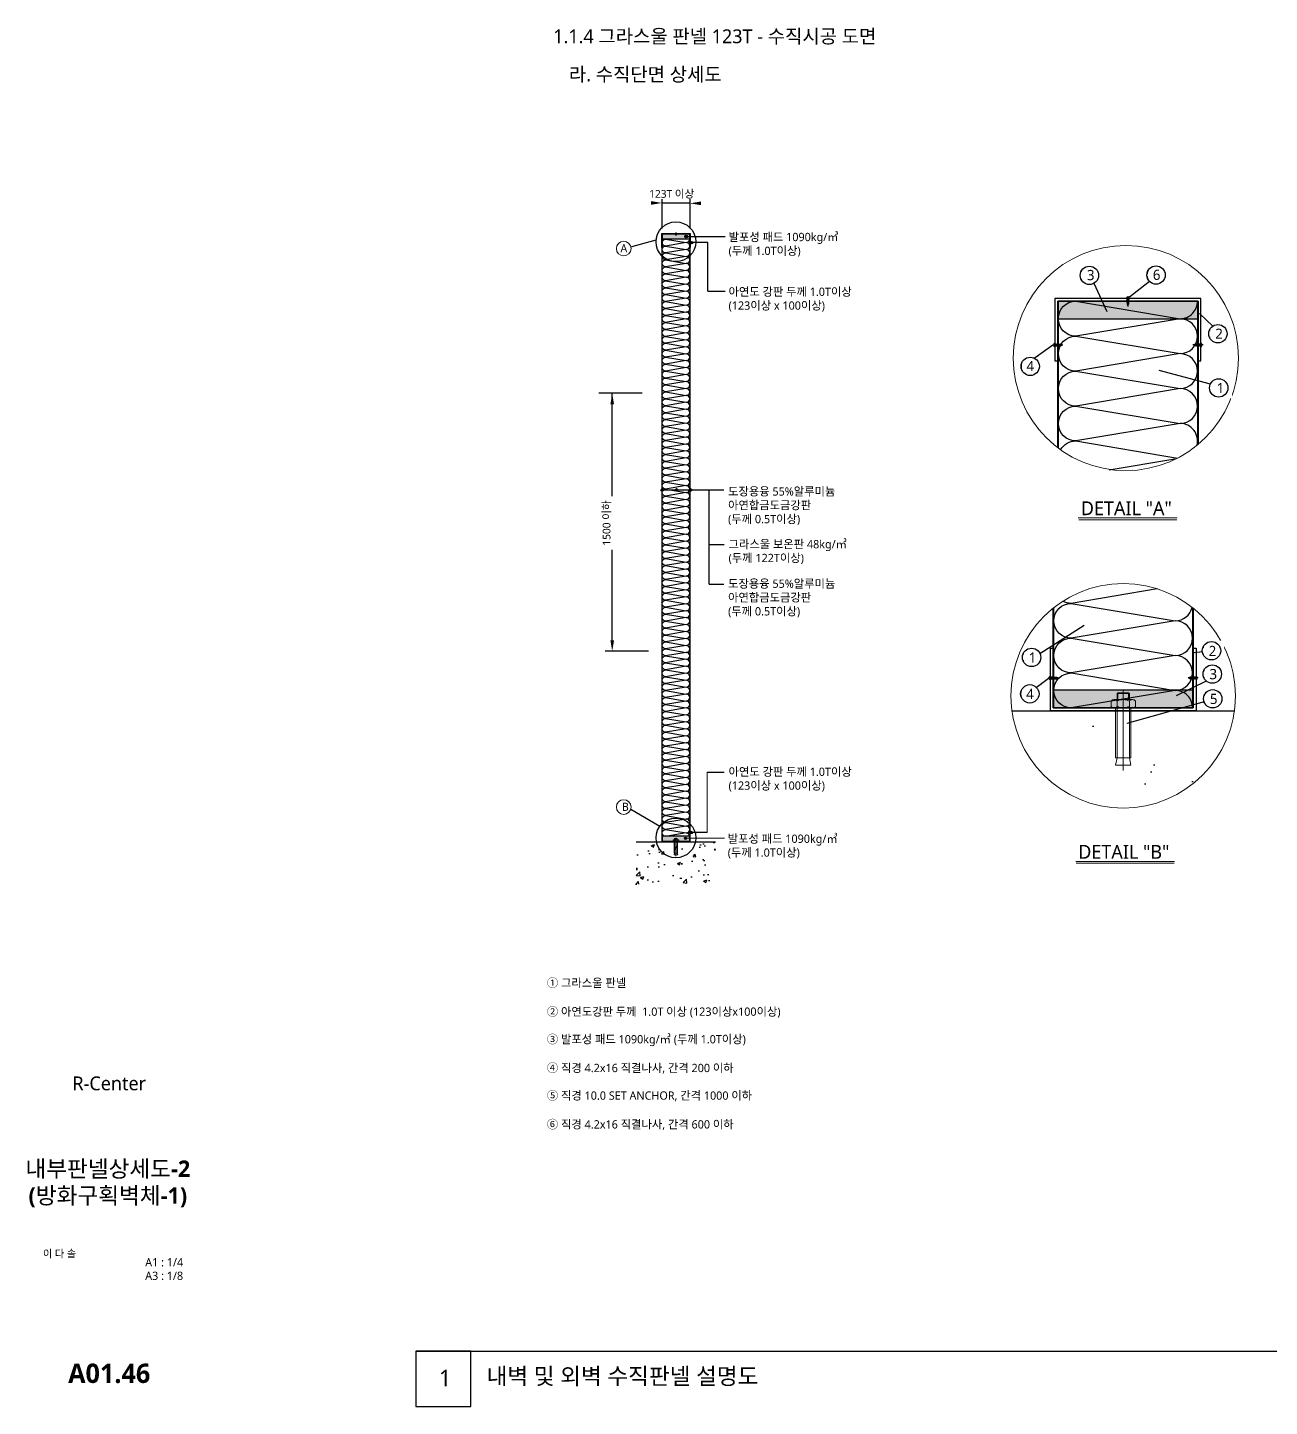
# Model space of a CAD drawing. Header units: millimetres. Extents: x -1365 to 31821, y 84 to 2865.
# Drawn here: x 19808 to 21607, y 84 to 2081 of the extents above; entities that cross this region are included whole.
import ezdxf
from ezdxf.enums import TextEntityAlignment as Align

# ---------------------------------------------------------------- set-up
doc = ezdxf.new("R2010")
doc.units = ezdxf.units.MM
doc.header["$LTSCALE"] = 10
doc.linetypes.add('CEN', pattern=[62, 60, -1, 0, -1])
for name, color, linetype in [('DIM', 7, 'Continuous'), ('SHT', 5, 'Continuous'), ('SYM-LEAD', 6, 'Continuous'), ('symbol', 7, 'Continuous'), ('SYP_BOLT', 9, 'Continuous'), ('SYP_FACE', 6, 'Continuous'), ('SYP_FLASHING', 5, 'Continuous'), ('SYP_HATCH', 9, 'Continuous'), ('SYP_INSUL', 252, 'Continuous'), ('SYP_LEADER', 7, 'Continuous'), ('SYP_PANEL', 2, 'Continuous'), ('SYP_TEXT', 3, 'Continuous'), ('TEXT', 3, 'Continuous'), ('TITLE', 7, 'Continuous')]:
    doc.layers.add(name, color=color, linetype=linetype)
doc.styles.add('SY PANEL', font='malgun.ttf')
doc.styles.add('SY맑은고딕', font='malgun.ttf', dxfattribs={"height": 100})
doc.styles.add('맑은고딕', font='malgun.ttf')
doc.styles.add('맑은고딕B', font='malgunbd.ttf')
doc.styles.add('스타일1', font='malgun.ttf')

# ---------------------------------------------------------------- blocks, each defined once
blk = doc.blocks.new('TITLE')
at = {"layer": 'TITLE', "style": '스타일1'}
for tag, height, p in [('동명칭', 6, (776.77, -457.26)), ('SCALE-A1', 3, (797.5, -522)), ('SCALE-A3', 3, (797.5, -527)), ('DATA', 3, (797.5, -540))]:
    blk.add_attdef(tag, text='', height=height, dxfattribs=at).set_placement(p, align=Align.MIDDLE)
for tag, height, p in [('TITLE1', 6, (776.5, -479.4)), ('TITLE4', 6, (776.5, -484.39)), ('TITLE2', 6, (776.5, -489)), ('TITLE5', 6, (776.5, -493.99)), ('TITLE3', 6, (776.5, -498.7)), ('NAME-1', 3, (760.16, -517.5)), ('NAME-2', 3, (760.16, -526.5)), ('A0.00', 7, (776.5, -561))]:
    blk.add_attdef(tag, text='', height=height, dxfattribs=at).set_placement(p, align=Align.MIDDLE_CENTER)
blk = doc.blocks.new('bits')
at = {"color": 1, "linetype": 'CEN'}
blk.add_line((-2.4, 0), (8.8, 0), dxfattribs=at)
for p, q in [((0, 2), (-0.4, 2)), ((0, -2), (0, 2)), ((0, 0.8), (0.4, 0.8)), ((0.6, 0.8), (0.9, 0.8)), ((1.1, 0.8), (1.4, 0.8)), ((1.7, 0.8), (2, 0.8)), ((2.2, 0.8), (2.5, 0.8)), ((2.7, 0.8), (3, 0.8)), ((3.2, 0.8), (3.5, 0.8)), ((3.7, 0.8), (4, 0.8)), ((4.2, 0.8), (4.5, 0.8)), ((4.8, 0.8), (6.5, 0.8)), ((-0.4, -2), (0, -2)), ((0, -0.8), (0.7, -0.8)), ((0.9, -0.8), (1.2, -0.8)), ((1.4, -0.8), (1.7, -0.8)), ((1.9, -0.8), (2.2, -0.8)), ((2.4, -0.8), (2.7, -0.8)), ((2.9, -0.8), (3.3, -0.8)), ((3.5, -0.8), (3.8, -0.8)), ((4, -0.8), (6.5, -0.8))]:
    blk.add_line(p, q)
at = {"color": 1, "linetype": 'Continuous'}
for p, q in [((0.4, 0), (0.5, 1)), ((0.4, 0), (0.5, 1)), ((0.4, 0), (0.6, 0.8)), ((0.4, 0), (0.4, 0.8)), ((0.7, -1), (1, 1)), ((0.7, -0.8), (0.9, 0.8)), ((0.8, -1), (1.1, 1)), ((0.9, -0.8), (1.1, 0.8)), ((1.2, -0.8), (1.4, 0.8)), ((1.3, -1), (1.6, 1)), ((1.3, -1), (1.5, 1)), ((1.4, -0.8), (1.7, 0.8)), ((1.7, -0.8), (2, 0.8)), ((1.8, -1), (2.1, 1)), ((1.8, -1), (2.1, 1)), ((1.9, -0.8), (2.2, 0.8)), ((2.2, -0.8), (2.5, 0.8)), ((2.3, -1), (2.6, 1)), ((2.3, -1), (2.6, 1)), ((2.4, -0.8), (2.7, 0.8)), ((2.7, -0.8), (3, 0.8)), ((2.8, -1), (3.1, 1)), ((2.9, -1), (3.1, 1)), ((2.9, -0.8), (3.2, 0.8)), ((3.3, -1), (3.6, 1)), ((3.3, -0.8), (3.5, 0.8)), ((3.4, -1), (3.6, 1)), ((3.5, -0.8), (3.7, 0.8)), ((3.8, -0.8), (4, 0.8)), ((3.9, -1), (4.1, 1)), ((3.9, -1), (4.2, 1)), ((4, -0.8), (4.2, 0.8)), ((4.3, -0.7), (4.5, 0.8)), ((4.4, -0.6), (4.6, 1)), ((4.5, -0.6), (4.7, 1)), ((4.5, -0.6), (4.8, 0.8)), ((4.4, -1), (4.4, -0.8)), ((4.4, -1), (4.4, -0.8))]:
    blk.add_line(p, q, dxfattribs=at)
at = {"linetype": 'Continuous'}
for p, q in [((0.5, 1), (0.4, 0.8)), ((0.5, 1), (0.6, 0.8)), ((1, 1), (0.9, 0.8)), ((1, 1), (1.1, 0.8)), ((1.5, 1), (1.4, 0.8)), ((1.6, 1), (1.7, 0.8)), ((2, 1), (2, 0.8)), ((2.1, 1), (2.2, 0.8)), ((2.6, 1), (2.5, 0.8)), ((2.6, 1), (2.7, 0.8)), ((3.1, 1), (3, 0.8)), ((3.1, 1), (3.2, 0.8)), ((3.6, 1), (3.5, 0.8)), ((3.6, 1), (3.7, 0.8)), ((4.1, 1), (4, 0.8)), ((4, -0.8), (6, 0.1)), ((4.2, 1), (4.2, 0.8)), ((4.6, 1), (4.5, 0.8)), ((4.7, 1), (4.8, 0.8)), ((7.9, 0.1), (6.5, 0.8)), ((0.7, -1), (0.7, -0.8)), ((0.8, -1), (0.9, -0.8)), ((1.3, -1), (1.2, -0.8)), ((1.3, -1), (1.4, -0.8)), ((1.8, -1), (1.7, -0.8)), ((1.8, -1), (1.9, -0.8)), ((2.3, -1), (2.2, -0.8)), ((2.3, -1), (2.4, -0.8)), ((2.8, -1), (2.7, -0.8)), ((2.9, -1), (2.9, -0.8)), ((3.3, -1), (3.3, -0.8)), ((3.4, -1), (3.5, -0.8)), ((3.9, -1), (3.8, -0.8)), ((3.9, -1), (4, -0.8)), ((4.4, -1), (4.3, -0.8)), ((4.4, -1), (4.5, -0.8)), ((6.5, -0.8), (7.9, -0.1))]:
    blk.add_line(p, q, dxfattribs=at)
blk.add_lwpolyline([(-0.9, 1.1), (-0.9, 1), (-0.8, 0.9), (-0.8, 0.8), (-0.8, 0.6), (-0.9, 0.5), (-0.9, 0.4), (-0.9, 0.3), (-0.9, 0.3), (-0.9, 0.2), (-0.8, 0.2), (-0.8, 0.2), (-0.7, 0.2), (-0.6, 0.2), (-0.5, 0.2), (-0.4, 0.2), (-0.4, 0.2), (-0.3, 0.2), (-0.3, 0.1), (-0.2, 0.1), (-0.2, 0), (-0.2, -0.1), (-0.3, -0.1), (-0.3, -0.2), (-0.4, -0.2), (-0.4, -0.2), (-0.5, -0.2), (-0.6, -0.2), (-0.7, -0.2), (-0.8, -0.2), (-0.8, -0.2), (-0.9, -0.2), (-0.9, -0.3), (-0.9, -0.3), (-0.9, -0.4), (-0.9, -0.5), (-0.8, -0.6), (-0.8, -0.8), (-0.8, -0.9), (-0.9, -1), (-0.9, -1.1)])
for centre, radius, start, end in [((2.8, 0), 3.93, 164.205, 195.795), ((0.4, 0.9), 1.34, 126.9039, 173.8796), ((0.4, -0.9), 1.34, 186.1204, 233.0961)]:
    blk.add_arc(centre, radius, start, end)
for centre, radius, start, end in [((0.5, 1), 0.0389, 60.0753, 130.1339), ((1, 1), 0.0389, 60.0753, 130.1339), ((1.5, 1), 0.0389, 60.0753, 130.1339), ((2.1, 1), 0.0389, 60.0753, 130.1339), ((2.6, 1), 0.0389, 60.0753, 130.1339), ((3.1, 1), 0.0389, 60.0753, 130.1339), ((3.6, 1), 0.0389, 60.0753, 130.1339), ((4.1, 1), 0.0389, 60.0753, 130.1339), ((4.7, 1), 0.0389, 60.0753, 130.1339), ((7.1, -0.1), 1.08, 121.0536, 170.1228), ((5.6, -12), 12.1, 78.7786, 88.0365), ((7.8, 0), 0.193, 320.7308, 40.1065), ((0.8, -1), 0.0389, 240.0753, 310.1339), ((1.3, -1), 0.0389, 240.0753, 310.1339), ((1.8, -1), 0.0389, 240.0753, 310.1339), ((2.3, -1), 0.0389, 240.0753, 310.1339), ((2.8, -1), 0.0389, 240.0753, 310.1339), ((3.4, -1), 0.0389, 240.0753, 310.1339), ((3.9, -1), 0.0389, 240.0753, 310.1339), ((4.4, -1), 0.0389, 240.0753, 310.1339)]:
    blk.add_arc(centre, radius, start, end, dxfattribs=at)
at = {"color": 1, "linetype": 'Continuous'}
blk.add_arc((0.4, 0), 0.0253, 200.6851, 319.2729, dxfattribs=at)

msp = doc.modelspace()

# ---------------------------------------------------------------- hatches: boundary and pattern name
at = {"layer": 'SYM-LEAD'}
for points in [[(20763.6, 1778.9, 1), (20759.9, 1778.9, 1)], [(20771.4, 1769.9, 1), (20767.8, 1769.9, 1)], [(20729, 1411.7, 1), (20725.4, 1411.7, 1)], [(20749.8, 1411.7, 1), (20746.1, 1411.7, 1)], [(20770, 1411.7, 1), (20766.3, 1411.7, 1)], [(20771, 915.3, 1), (20767.3, 915.3, 1)]]:
    msp.add_hatch(color=256, dxfattribs=at).paths.add_polyline_path(points)
at = {"layer": 'SYP_BOLT'}
h = msp.add_hatch(color=256, dxfattribs=at)
h.paths.add_polyline_path([(21404, 1110.5), (21402.9, 1110.5), (21402.9, 1107.9), (21404, 1107.9)])
h.paths.add_polyline_path([(21386.3, 1110.5), (21386.3, 1107.9), (21387.4, 1107.9), (21387.4, 1110.5)])
h = msp.add_hatch(color=0, dxfattribs=at)
h.paths.add_polyline_path([(20749, 905.3), (20748.8, 905.3), (20748.8, 904.7), (20749, 904.7)])
h.paths.add_polyline_path([(20745, 905.3), (20745, 904.7), (20745.3, 904.7), (20745.3, 905.3)])
at = {"layer": 'SYP_FACE', "lineweight": -3}
h = msp.add_hatch(color=252, dxfattribs=at)
h.dxf.hatch_style = 1
h.paths.add_polyline_path([(21300.2, 1659.5), (21503.6, 1659.5), (21503.6, 1685.1), (21300.2, 1685.1)])
h = msp.add_hatch(color=252, dxfattribs=at)
h.dxf.hatch_style = 1
h.paths.add_polyline_path([(21293.8, 1096.1), (21496.5, 1096.1), (21496.5, 1121.6), (21293.8, 1121.6)])
at = {"layer": 'SYP_HATCH'}
h = msp.add_hatch(color=256, dxfattribs=at)
h.dxf.hatch_style = 1
h.paths.add_polyline_path([(20727, 1775.1), (20727, 1782.8), (20767, 1782.8), (20767, 1775.1)])
at = {"layer": 'SYP_HATCH', "lineweight": -3}
h = msp.add_hatch(dxfattribs=at)
h.set_pattern_fill('AR-CONC', color=252, scale=1.648163)
h.set_pattern_definition([(50, (21056.4, 651.97), (300.27, -26.27), [31.4, -345.37]), (355, (21056.4, 651.97), (-58.09, 314.9), [25.12, -276.3]), (100.45, (21081.4, 649.78), (242.18, 288.62), [26.68, -293.52]), (46.184, (21056.4, 735.7), (446.78, -69.3), [47.1, -518.06]), (96.636, (21093.6, 729.9), (391.28, 407.8), [40.03, -440.28]), (351.18, (21056.4, 735.7), (391.28, 407.8), [37.68, -414.45]), (21, (21098.25, 714.76), (249.89, -168.55), [31.4, -345.37]), (326, (21098.25, 714.76), (101.86, 303.57), [25.12, -276.3]), (71.45, (21119.07, 700.71), (351.75, 135.02), [26.68, -293.52]), (37.5, (21056.39, 651.97), (5.09, 139.36), [0, -272.95, 0, -280.484, 0, -277.345]), (7.5, (21056.39, 651.97), (110.13, 165.114), [0, -159.918, 0, -266.67, 0, -105.705]), (327.5, (20963.03, 651.97), (223.475, -9.442), [0, -104.658, 0, -326.534, 0, -433.286]), (317.5, (20921.17, 651.97), (244.14, 41.907), [0, -136.056, 0, -216.852, 0, -307.696])])
edge = h.paths.add_edge_path()
edge.add_line((21233.4, 1096.1), (21556.8, 1096.1))
edge.add_arc((21395.1, 1113.4), 162.6, 186.1072, 353.8928, ccw=False)
at = {"layer": 'SYP_HATCH'}
h = msp.add_hatch(dxfattribs=at)
h.set_pattern_fill('AR-CONC', color=256, scale=0.25)
h.set_pattern_definition([(50, (20689.55, 840.61), (45.546, -3.985), [4.763, -52.388]), (355, (20689.55, 840.61), (-8.811, 47.764), [3.81, -41.91]), (100.45, (20693.345, 840.28), (36.735, 43.78), [4.048, -44.523]), (46.184, (20689.55, 853.31), (67.77, -10.51), [7.144, -78.581]), (96.636, (20695.2, 852.435), (59.35, 61.857), [6.071, -66.784]), (351.184, (20689.55, 853.31), (59.35, 61.857), [5.715, -62.865]), (21, (20695.9, 850.136), (37.904, -25.566), [4.763, -52.388]), (326, (20695.9, 850.136), (15.45, 46.047), [3.81, -41.91]), (71.45, (20699.06, 848.006), (53.354, 20.48), [4.048, -44.522]), (37.5, (20689.55, 840.611), (0.7722, 21.1388), [0, -41.402, 0, -42.545, 0, -42.0688]), (7.5, (20689.55, 840.611), (16.705, 25.045), [0, -24.257, 0, -40.4495, 0, -16.0338]), (327.5, (20675.389, 840.611), (33.8976, -1.4322), [0, -15.875, 0, -49.53, 0, -65.7225]), (317.5, (20669.04, 840.61), (37.032, 6.3566), [0, -20.6375, 0, -32.893, 0, -46.6725])])
h.paths.add_polyline_path([(20689.5, 840.6), (20689.5, 902), (20804.5, 902), (20804.5, 840.6)])
h = msp.add_hatch(color=256, dxfattribs=at)
h.dxf.hatch_style = 1
h.paths.add_polyline_path([(20727, 902.5), (20727, 910.2), (20767, 910.2), (20767, 902.5)])
at = {"layer": 'SYP_LEADER', "lineweight": 5}
msp.add_hatch(color=256, dxfattribs=at).paths.add_polyline_path([(20762.8, 907, 1), (20759.1, 907, 1)])

# ---------------------------------------------------------------- linework, layer by layer
at = {"lineweight": 15}
for p, q in [((21329.9, 1371.1), (21473.1, 1371.1)), ((21330.7, 1368.5), (21472.7, 1368.5)), ((21326.2, 873.4), (21469.3, 873.4)), ((21327, 870.8), (21469, 870.8))]:
    msp.add_line(p, q, dxfattribs=at)
for p, q in [((20689.5, 902), (20804.5, 902)), ((20689.5, 902), (20804.5, 902)), ((20371.9, 164), (23121.4, 164))]:
    msp.add_line(p, q)
msp.add_lwpolyline([(20370, 84), (20450, 84), (20450, 164), (20370, 164)], close=True)
at = {"layer": 'DIM'}
for p, q in [((20698.3, 1551.8), (20635.5, 1551.8)), ((20654.7, 1193.9), (20654.7, 1551.8)), ((20707.2, 1177.9), (20644.3, 1177.9))]:
    msp.add_line(p, q, dxfattribs=at)
for points in [[(20657.4, 1535.8), (20652.1, 1535.8), (20654.7, 1551.8)], [(20652.1, 1193.9), (20657.4, 1193.9), (20654.7, 1177.9)]]:
    msp.add_solid(points, dxfattribs=at)
at = {"layer": 'SYM-LEAD'}
for p, q in [((20793.1, 1769.9), (20769.6, 1769.9)), ((20793.1, 1699.6), (20793.1, 1769.9)), ((20727.2, 1411.7), (20795.2, 1411.7)), ((20795.2, 1275), (20795.2, 1411.7)), ((20795.2, 1411.7), (20817.5, 1411.7)), ((20795.2, 1332.4), (20817.5, 1332.4)), ((20795.2, 1275), (20817.5, 1275)), ((20792.3, 1002.7), (20817.5, 1002.7)), ((20792.3, 915.3), (20768.7, 915.3))]:
    msp.add_line(p, q, dxfattribs=at)
for centre in [(20761.8, 1778.9), (20769.6, 1769.9), (20727.2, 1411.7), (20748, 1411.7), (20768.1, 1411.7), (20769.2, 915.3)]:
    msp.add_circle(centre, 1.83, dxfattribs=at)
at = {"layer": 'symbol', "color": 252, "lineweight": -3}
for points in [[(21300.2, 1659.5), (21503.6, 1659.5), (21503.6, 1685.1), (21300.2, 1685.1)], [(21293.8, 1096.1), (21496.5, 1096.1), (21496.5, 1121.6), (21293.8, 1121.6)]]:
    msp.add_lwpolyline(points, close=True, dxfattribs=at)
for points in [[(21502, 1476.4, 0.488686), (21477.5, 1507.9), (21326.4, 1482.6, -1), (21326.4, 1533.2), (21477.5, 1507.9, 1), (21477.5, 1558.5), (21326.4, 1533.2, -1), (21326.4, 1583.8), (21477.5, 1558.5, 1), (21477.5, 1609.1), (21326.4, 1583.8, -1), (21326.4, 1634.4), (21477.5, 1609.1, 1), (21477.5, 1659.7), (21326.4, 1634.4, -1), (21326.4, 1685.1), (21477.5, 1659.7, 0.414214), (21502.8, 1685.1)], [(21304.4, 1469.9, -0.269327), (21326.4, 1482.6), (21473.8, 1457.9)], [(21444.5, 1268.3), (21319.8, 1247.4, -0.125803), (21307.7, 1250.5)], [(21495.7, 1096.1, 0.414214), (21470.4, 1121.3), (21319.8, 1096.1, -1), (21319.8, 1146.5), (21470.4, 1121.3, 1), (21470.4, 1171.7), (21319.8, 1146.5, -1), (21319.8, 1197), (21470.4, 1171.7, 1), (21470.4, 1222.2), (21319.8, 1197, -1), (21319.8, 1247.4), (21470.4, 1222.2, 0.348932), (21495, 1241.7, 0.348932)]]:
    msp.add_lwpolyline(points, format="xyb", dxfattribs=at)
msp.add_lwpolyline([(21470.1, 1456.1), (21374.9, 1440.1)], dxfattribs=at)
at = {"layer": 'SYP_BOLT', "lineweight": 15}
for p, q in [((21395.1, 1121.6), (21395.1, 1005.1)), ((21377.4, 1105.9), (21377.4, 1098.1)), ((21381.9, 1107.9), (21408.4, 1107.9)), ((21386.3, 1116.6), (21387.4, 1117.6)), ((21386.3, 1116.6), (21386.3, 1107.9)), ((21386.3, 1116.6), (21404, 1116.6)), ((21386.3, 1105.9), (21386.3, 1098.1)), ((21387.4, 1117.6), (21402.9, 1117.6)), ((21387.4, 1117.6), (21387.4, 1107.9)), ((21404, 1116.6), (21402.9, 1117.6)), ((21402.9, 1117.6), (21402.9, 1107.9)), ((21404, 1116.6), (21404, 1107.9)), ((21408.4, 1107.9), (21404, 1107.9)), ((21404, 1105.9), (21404, 1098.1)), ((21412.8, 1105.9), (21412.8, 1098.1)), ((21384.1, 1096.1), (21384.1, 1023.8)), ((21386.3, 1096.1), (21386.3, 1023.8)), ((21404, 1096.1), (21404, 1023.8)), ((21406.1, 1096.1), (21406.1, 1023.8)), ((21386.3, 1023.8), (21383.9, 1012.9)), ((21384.1, 1023.8), (21406.1, 1023.8)), ((21404, 1023.8), (21406.3, 1012.9)), ((21383.9, 1012.9), (21406.3, 1012.9))]:
    msp.add_line(p, q, dxfattribs=at)
at = {"layer": 'SYP_BOLT', "color": 0, "lineweight": 15}
for p, q in [((20743, 904.2), (20743, 902.5)), ((20744, 904.7), (20750.1, 904.7)), ((20744.5, 902), (20744.5, 885.6)), ((20745, 906.7), (20745.3, 906.9)), ((20745, 906.7), (20745, 904.7)), ((20745, 906.7), (20749, 906.7)), ((20745, 904.2), (20745, 902.5)), ((20745, 902), (20745, 885.6)), ((20745.3, 906.9), (20748.8, 906.9)), ((20745.3, 906.9), (20745.3, 904.7)), ((20747, 907.8), (20747, 881.3)), ((20749, 906.7), (20748.8, 906.9)), ((20748.8, 906.9), (20748.8, 904.7)), ((20749, 906.7), (20749, 904.7)), ((20750.1, 904.7), (20749, 904.7)), ((20749, 904.2), (20749, 902.5)), ((20749, 902), (20749, 885.6)), ((20749.5, 902), (20749.5, 885.6)), ((20751.1, 904.2), (20751.1, 902.5)), ((20744.5, 885.6), (20749.5, 885.6)), ((20745, 885.6), (20744.5, 883.1)), ((20744.5, 883.1), (20749.6, 883.1)), ((20749, 885.6), (20749.6, 883.1))]:
    msp.add_line(p, q, dxfattribs=at)
at = {"layer": 'SYP_BOLT', "lineweight": 15}
for centre, radius, start, end in [((21381.9, 1102.1), 5.84, 40.8748, 139.1252), ((21395.1, 1087.6), 20.3, 64.2552, 115.7448), ((21408.4, 1102.1), 5.84, 40.8748, 139.1252), ((21381.9, 1101.9), 5.84, 220.8748, 319.1252), ((21395.1, 1116.4), 20.3, 244.2552, 295.7448), ((21408.4, 1101.9), 5.84, 220.8748, 319.1252)]:
    msp.add_arc(centre, radius, start, end, dxfattribs=at)
at = {"layer": 'SYP_BOLT', "color": 0, "lineweight": 15}
for centre, radius, start, end in [((20744, 903.4), 1.33, 40.8748, 139.1252), ((20744, 903.3), 1.33, 220.8748, 319.1252), ((20747, 900.1), 4.63, 64.2552, 115.7448), ((20747, 906.6), 4.63, 244.2552, 295.7448), ((20750.1, 903.4), 1.33, 40.8748, 139.1252), ((20750.1, 903.3), 1.33, 220.8748, 319.1252)]:
    msp.add_arc(centre, radius, start, end, dxfattribs=at)
at = {"layer": 'SYP_FACE', "color": 252, "lineweight": -3}
msp.add_line((21233.4, 1091.9), (21556.8, 1091.9), dxfattribs=at)
at = {"layer": 'SYP_FLASHING'}
for points in [[(20727, 1782.8), (20727, 1762.8), (20726.5, 1762.8), (20726.5, 1783.3), (20767.5, 1783.3), (20767.5, 1762.8), (20767, 1762.8), (20767, 1782.8)], [(21296.1, 1598.9), (21300.2, 1598.9), (21300.2, 1685.1), (21503.6, 1685.1), (21503.6, 1598.9), (21507.7, 1598.9), (21507.7, 1689.2), (21296.1, 1689.2)], [(21289.6, 1182.3), (21293.8, 1182.3), (21293.8, 1096.1), (21496.5, 1096.1), (21496.5, 1182.3), (21500.6, 1182.3), (21500.6, 1091.9), (21289.6, 1091.9)], [(20727, 902.5), (20727, 922.5), (20726.5, 922.5), (20726.5, 902), (20767.5, 902), (20767.5, 922.5), (20767, 922.5), (20767, 902.5)]]:
    msp.add_lwpolyline(points, close=True, dxfattribs=at)
at = {"layer": 'SYP_INSUL'}
msp.add_lwpolyline([(20767, 909.7, 0.414214), (20762, 914.7), (20732.1, 909.7, -1), (20732.1, 919.8), (20762, 914.7, 1), (20762, 924.8), (20732.1, 919.8, -1), (20732.1, 929.8), (20762, 924.8, 1), (20762, 934.9), (20732.1, 929.8, -1), (20732.1, 939.9), (20762, 934.9, 1), (20762, 944.9), (20732.1, 939.9, -1), (20732.1, 950), (20762, 944.9, 1), (20762, 955), (20732.1, 950, -1), (20732.1, 960), (20762, 955, 1), (20762, 965), (20732.1, 960, -1), (20732.1, 970.1), (20762, 965, 1), (20762, 975.1), (20732.1, 970.1, -1), (20732.1, 980.1), (20762, 975.1, 1), (20762, 985.2), (20732.1, 980.1, -1), (20732.1, 990.2), (20762, 985.2, 1), (20762, 995.2), (20732.1, 990.2, -1), (20732.1, 1000.3), (20762, 995.2, 1), (20762, 1005.3), (20732.1, 1000.3, -1), (20732.1, 1010.3), (20762, 1005.3, 1), (20762, 1015.4), (20732.1, 1010.3, -1), (20732.1, 1020.4), (20762, 1015.4, 1), (20762, 1025.4), (20732.1, 1020.4, -1), (20732.1, 1030.5), (20762, 1025.4, 1), (20762, 1035.5), (20732.1, 1030.5, -1), (20732.1, 1040.5), (20762, 1035.5, 1), (20762, 1045.5), (20732.1, 1040.5, -1), (20732.1, 1050.6), (20762, 1045.5, 1), (20762, 1055.6), (20732.1, 1050.6, -1), (20732.1, 1060.6), (20762, 1055.6, 1), (20762, 1065.7), (20732.1, 1060.6, -1), (20732.1, 1070.7), (20762, 1065.7, 1), (20762, 1075.7), (20732.1, 1070.7, -1), (20732.1, 1080.8), (20762, 1075.7, 1), (20762, 1085.8), (20732.1, 1080.8, -1), (20732.1, 1090.8), (20762, 1085.8, 1), (20762, 1095.9), (20732.1, 1090.8, -1), (20732.1, 1100.9), (20762, 1095.9, 1), (20762, 1105.9), (20732.1, 1100.9, -1), (20732.1, 1111), (20762, 1105.9, 1), (20762, 1116), (20732.1, 1111, -1), (20732.1, 1121), (20762, 1116, 1), (20762, 1126), (20732.1, 1121, -1), (20732.1, 1131.1), (20762, 1126, 1), (20762, 1136.1), (20732.1, 1131.1, -1), (20732.1, 1141.1), (20762, 1136.1, 1), (20762, 1146.2), (20732.1, 1141.1, -1), (20732.1, 1151.2), (20762, 1146.2, 1), (20762, 1156.2), (20732.1, 1151.2, -1), (20732.1, 1161.3), (20762, 1156.2, 1), (20762, 1166.3), (20732.1, 1161.3, -1), (20732.1, 1171.3), (20762, 1166.3, 1), (20762, 1176.4), (20732.1, 1171.3, -1), (20732.1, 1181.4), (20762, 1176.4, 1), (20762, 1186.4), (20732.1, 1181.4, -1), (20732.1, 1191.5), (20762, 1186.4, 1), (20762, 1196.5), (20732.1, 1191.5, -1), (20732.1, 1201.5), (20762, 1196.5, 1), (20762, 1206.5), (20732.1, 1201.5, -1), (20732.1, 1211.6), (20762, 1206.5, 1), (20762, 1216.6), (20732.1, 1211.6, -1), (20732.1, 1221.6), (20762, 1216.6, 1), (20762, 1226.7), (20732.1, 1221.6, -1), (20732.1, 1231.7), (20762, 1226.7, 1), (20762, 1236.7), (20732.1, 1231.7, -1), (20732.1, 1241.8), (20762, 1236.7, 1), (20762, 1246.8), (20732.1, 1241.8, -1), (20732.1, 1251.8), (20762, 1246.8, 1), (20762, 1256.9), (20732.1, 1251.8, -1), (20732.1, 1261.9), (20762, 1256.9, 1), (20762, 1266.9), (20732.1, 1261.9, -1), (20732.1, 1272), (20762, 1266.9, 1), (20762, 1277), (20732.1, 1272, -1), (20732.1, 1282), (20762, 1277, 1), (20762, 1287), (20732.1, 1282, -1), (20732.1, 1292.1), (20762, 1287, 1), (20762, 1297.1), (20732.1, 1292.1, -1), (20732.1, 1302.1), (20762, 1297.1, 1), (20762, 1307.2), (20732.1, 1302.1, -1), (20732.1, 1312.2), (20762, 1307.2, 1), (20762, 1317.2), (20732.1, 1312.2, -1), (20732.1, 1322.3), (20762, 1317.2, 1), (20762, 1327.3), (20732.1, 1322.3, -1), (20732.1, 1332.3), (20762, 1327.3, 1), (20762, 1337.4), (20732.1, 1332.3, -1), (20732.1, 1342.4), (20762, 1337.4, 1), (20762, 1347.4), (20732.1, 1342.4, -1), (20732.1, 1352.5), (20762, 1347.4, 1), (20762, 1357.5), (20732.1, 1352.5, -1), (20732.1, 1362.5), (20762, 1357.5, 1), (20762, 1367.5), (20732.1, 1362.5, -1), (20732.1, 1372.6), (20762, 1367.5, 1), (20762, 1377.6), (20732.1, 1372.6, -1), (20732.1, 1382.6), (20762, 1377.6, 1), (20762, 1387.7), (20732.1, 1382.6, -1), (20732.1, 1392.7), (20762, 1387.7, 1), (20762, 1397.7), (20732.1, 1392.7, -1), (20732.1, 1402.8), (20762, 1397.7, 1), (20762, 1407.8), (20732.1, 1402.8, -1), (20732.1, 1412.8), (20762, 1407.8, 1), (20762, 1417.9), (20732.1, 1412.8, -1), (20732.1, 1422.9), (20762, 1417.9, 1), (20762, 1427.9), (20732.1, 1422.9, -1), (20732.1, 1433), (20762, 1427.9, 1), (20762, 1438), (20732.1, 1433, -1), (20732.1, 1443), (20762, 1438, 1), (20762, 1448), (20732.1, 1443, -1), (20732.1, 1453.1), (20762, 1448, 1), (20762, 1458.1), (20732.1, 1453.1, -1), (20732.1, 1463.1), (20762, 1458.1, 1), (20762, 1468.2), (20732.1, 1463.1, -1), (20732.1, 1473.2), (20762, 1468.2, 1), (20762, 1478.2), (20732.1, 1473.2, -1), (20732.1, 1483.3), (20762, 1478.2, 1), (20762, 1488.3), (20732.1, 1483.3, -1), (20732.1, 1493.3), (20762, 1488.3, 1), (20762, 1498.4), (20732.1, 1493.3, -1), (20732.1, 1503.4), (20762, 1498.4, 1), (20762, 1508.4), (20732.1, 1503.4, -1), (20732.1, 1513.5), (20762, 1508.4, 1), (20762, 1518.5), (20732.1, 1513.5, -1), (20732.1, 1523.5), (20762, 1518.5, 1), (20762, 1528.5), (20732.1, 1523.5, -1), (20732.1, 1533.6), (20762, 1528.5, 1), (20762, 1538.6), (20732.1, 1533.6, -1), (20732.1, 1543.6), (20762, 1538.6, 1), (20762, 1548.7), (20732.1, 1543.6, -1), (20732.1, 1553.7), (20762, 1548.7, 1), (20762, 1558.7), (20732.1, 1553.7, -1), (20732.1, 1563.8), (20762, 1558.7, 1), (20762, 1568.8), (20732.1, 1563.8, -1), (20732.1, 1573.8), (20762, 1568.8, 1), (20762, 1578.9), (20732.1, 1573.8, -1), (20732.1, 1583.9), (20762, 1578.9, 1), (20762, 1588.9), (20732.1, 1583.9, -1), (20732.1, 1594), (20762, 1588.9, 1), (20762, 1599), (20732.1, 1594, -1), (20732.1, 1604), (20762, 1599, 1), (20762, 1609), (20732.1, 1604, -1), (20732.1, 1614.1), (20762, 1609, 1), (20762, 1619.1), (20732.1, 1614.1, -1), (20732.1, 1624.1), (20762, 1619.1, 1), (20762, 1629.2), (20732.1, 1624.1, -1), (20732.1, 1634.2), (20762, 1629.2, 1), (20762, 1639.2), (20732.1, 1634.2, -1), (20732.1, 1644.3), (20762, 1639.2, 1), (20762, 1649.3), (20732.1, 1644.3, -1), (20732.1, 1654.3), (20762, 1649.3, 1), (20762, 1659.4), (20732.1, 1654.3, -1), (20732.1, 1664.4), (20762, 1659.4, 1), (20762, 1669.4), (20732.1, 1664.4, -1), (20732.1, 1674.5), (20762, 1669.4, 1), (20762, 1679.5), (20732.1, 1674.5, -1), (20732.1, 1684.5), (20762, 1679.5, 1), (20762, 1689.5), (20732.1, 1684.5, -1), (20732.1, 1694.6), (20762, 1689.5, 1), (20762, 1699.6), (20732.1, 1694.6, -1), (20732.1, 1704.6), (20762, 1699.6, 1), (20762, 1709.7), (20732.1, 1704.6, -1), (20732.1, 1714.7), (20762, 1709.7, 1), (20762, 1719.7), (20732.1, 1714.7, -1), (20732.1, 1724.8), (20762, 1719.7, 1), (20762, 1729.8), (20732.1, 1724.8, -1), (20732.1, 1734.8), (20762, 1729.8, 1), (20762, 1739.9), (20732.1, 1734.8, -1), (20732.1, 1744.9), (20762, 1739.9, 1), (20762, 1749.9), (20732.1, 1744.9, -1), (20732.1, 1755), (20762, 1749.9, 1), (20762, 1760), (20732.1, 1755, -1), (20732.1, 1765), (20762, 1760, 1), (20762, 1770), (20732.1, 1765, -1), (20732.1, 1775.1), (20762, 1770, 0.414214), (20767, 1775.1)], format="xyb", dxfattribs=at)
at = {"layer": 'SYP_LEADER', "lineweight": 5}
msp.add_line((20792.3, 1002.7), (20792.3, 915.3), dxfattribs=at)
at = {"layer": 'SYP_LEADER'}
for centre in [(20747, 1771.2), (20747, 907.6)]:
    msp.add_circle(centre, 28.8, dxfattribs=at)
at = {"layer": 'SYP_LEADER', "lineweight": 5}
for centre, radius in [((21398.9, 1602.8), 163.1), ((21395.1, 1113.4), 162.6), ((20761, 907), 1.83)]:
    msp.add_circle(centre, radius, dxfattribs=at)
at = {"layer": 'SYP_PANEL'}
for points in [[(20727, 1782.8), (20767, 1782.8), (20767, 902.5), (20727, 902.5)], [(20727, 1782.8), (20767, 1782.8), (20767, 1775.1), (20727, 1775.1)], [(20727, 902.5), (20767, 902.5), (20767, 910.2), (20727, 910.2)]]:
    msp.add_lwpolyline(points, close=True, dxfattribs=at)
for points in [[(21300.2, 1472.9), (21300.2, 1685.1), (21503.6, 1685.1), (21503.6, 1477.7)], [(21301.1, 1472.3), (21301.1, 1685.1), (21502.8, 1685.1), (21502.8, 1477.1)], [(21496.5, 1240.6), (21496.5, 1096.1), (21293.8, 1096.1), (21293.8, 1240.6)], [(21495.7, 1241.2), (21495.7, 1096.1), (21294.6, 1096.1), (21294.6, 1241.2)]]:
    msp.add_lwpolyline(points, dxfattribs=at)

# ---------------------------------------------------------------- block references
at = {"layer": 'SYP_BOLT'}
for p, xscale, yscale, zscale, rotation in [((20747, 1783.3), 0.3306396169722618, 0.3306396169722618, 0.3306396169722618, 270), ((21401.9, 1689.2), 1.322558467889047, 1.322558467889047, 1.322558467889047, 270), ((21296.1, 1621.7), -1.322558467889047, 1.322558467889047, 1.322558467889047, 180), ((21507.7, 1621.7), 1.322558467889047, 1.322558467889047, 1.322558467889047, 180), ((21289.6, 1139.3), -1.323912453523022, 1.323912453523022, 1.323912453523022, 180), ((21500.6, 1139.3), 1.323912453523022, 1.323912453523022, 1.323912453523022, 180)]:
    msp.add_blockref('bits', p, dxfattribs=dict(at, xscale=xscale, yscale=yscale, zscale=zscale, rotation=rotation))
at = {"layer": 'TEXT'}
ref = msp.add_blockref('TITLE', (16820, 0), dxfattribs=dict(at, xscale=4.000000000000002, yscale=4.000000000000002, zscale=4.000000000000002))
ref.add_attrib('TITLE2', '내부판넬상세도-2', dxfattribs={"layer": 'SHT', "color": 4, "height": 24, "style": '맑은고딕B'}).set_placement((19924, 428.3), align=Align.MIDDLE_CENTER)
ref.add_attrib('TITLE3', '(방화구획벽체-1)', dxfattribs={"layer": 'SHT', "color": 4, "height": 24, "style": '맑은고딕B'}).set_placement((19924, 389.5), align=Align.MIDDLE_CENTER)
ref.add_attrib('NAME-1', '이 다 솔', dxfattribs={"color": 3, "height": 10.8, "style": '맑은고딕'}).set_placement((19830, 305.3), align=Align.MIDDLE_LEFT)
ref.add_attrib('SCALE-A1', 'A1 : 1/4', dxfattribs={"layer": 'SHT', "color": 3, "height": 12, "style": '맑은고딕'}).set_placement((20005.6, 292.7), align=Align.MIDDLE)
ref.add_attrib('SCALE-A3', 'A3 : 1/8', dxfattribs={"layer": 'SHT', "color": 3, "height": 12, "style": '맑은고딕'}).set_placement((20005.6, 273.2), align=Align.MIDDLE)
ref.add_attrib('A0.00', 'A01.46', dxfattribs={"layer": 'SHT', "color": 4, "height": 28, "style": '맑은고딕B'}).set_placement((19926, 132), align=Align.MIDDLE_CENTER)

# ---------------------------------------------------------------- texts
at = {"layer": 'DIM', "insert": (20708.3, 1833.7), "char_height": 11.25, "attachment_point": 7, "style": 'SY PANEL', "bg_fill": 2}
msp.add_mtext('123T 이상', dxfattribs=at)
at = {"layer": 'SYP_LEADER', "lineweight": 5, "char_height": 11.8, "attachment_point": 7, "style": 'SY PANEL', "bg_fill": 2}
for s, insert in [('A', (20666.7, 1755.9)), ('B', (20668.7, 946.8))]:
    msp.add_mtext(s, dxfattribs=dict(at, insert=insert))
at = {"layer": 'SYP_TEXT', "style": 'SY맑은고딕'}
for s, p in [('1.1.4 그라스울 판넬 123T - 수직시공 도면 ', (20569.3, 2058.9)), ('라. 수직단면 상세도 ', (20592, 2003.7)), ('DETAIL "A"', (21333.7, 1375.1)), ('DETAIL "B"', (21329.9, 877.4))]:
    msp.add_text(s, height=20, dxfattribs=at).set_placement(p)
at = {"layer": 'TEXT', "color": 3, "style": '스타일1'}
for s, p in [('① 그라스울 판넬', (20560.1, 691.5)), ('② 아연도강판 두께  1.0T 이상 (123이상x100이상)', (20560.1, 649.9)), ('③ 발포성 패드 1090kg/㎥ (두께 1.0T이상)', (20560.1, 609.9)), ('④ 직경 4.2x16 직결나사, 간격 200 이하', (20560.1, 568.3)), ('⑤ 직경 10.0 SET ANCHOR, 간격 1000 이하', (20560.1, 528.3)), ('⑥ 직경 4.2x16 직결나사, 간격 600 이하', (20560.1, 486.6))]:
    msp.add_text(s, height=12, dxfattribs=at).set_placement(p)
at = {"layer": 'TEXT', "style": '스타일1'}
msp.add_text('R-Center', height=20, dxfattribs=at).set_placement((19926, 552), align=Align.MIDDLE_CENTER)
for s, p in [('내벽 및 외벽 수직판넬 설명도', (20472.7, 115.9)), ('1', (20403.8, 113.1))]:
    msp.add_text(s, height=24, dxfattribs=at).set_placement(p)
at = {"layer": 'TEXT', "color": 3, "char_height": 12, "attachment_point": 1, "style": '스타일1', "bg_fill": 2}
for s, insert in [('\\pxql;발포성 패드 1090kg/㎥ \\P(두께 1.0T이상)', (20823.3, 1784.1)), ('아연도 강판 두께 1.0T이상\\P(123이상 x 100이상)', (20823.3, 1704.8)), ('발포성 패드 1090kg/㎥\\P(두께 1.0T이상)', (20822.1, 912.4))]:
    msp.add_mtext(s, dxfattribs=dict(at, insert=insert))

# ---------------------------------------------------------------- next in the draw order: linework, layer by layer
at = {"layer": 'DIM'}
for p, q in [((20726.9, 1790.6), (20726.9, 1832.7)), ((20726.9, 1827.4), (20767.5, 1827.4)), ((20767.5, 1790.6), (20767.5, 1832.7))]:
    msp.add_line(p, q, dxfattribs=at)
for points in [[(20710.9, 1824.8), (20710.9, 1830.1), (20726.9, 1827.4)], [(20783.5, 1829.6), (20783.5, 1824.2), (20767.5, 1826.9)]]:
    msp.add_solid(points, dxfattribs=at)
at = {"layer": 'SYM-LEAD'}
for p, q in [((20761.4, 1778.9), (20818.3, 1778.9)), ((20793.1, 1699.6), (20818.3, 1699.6))]:
    msp.add_line(p, q, dxfattribs=at)
at = {"layer": 'SYP_LEADER'}
for p, q in [((20681.8, 1763.9), (20718.3, 1774)), ((20681.6, 949.2), (20723.9, 924.8))]:
    msp.add_line(p, q, dxfattribs=at)
at = {"layer": 'SYP_LEADER', "lineweight": 5}
msp.add_line((20760.6, 907), (20817.5, 907), dxfattribs=at)
for centre in [(20671.4, 1761.4), (20671.4, 952.3)]:
    msp.add_circle(centre, 10.6, dxfattribs=at)

# ---------------------------------------------------------------- next in the draw order: texts
at = {"layer": 'DIM', "insert": (20653.4, 1331), "char_height": 11.25, "attachment_point": 7, "rotation": 90, "style": 'SY PANEL', "bg_fill": 2}
msp.add_mtext('1500 이하', dxfattribs=at)
at = {"layer": 'SYP_LEADER', "lineweight": 5, "char_height": 14.8, "attachment_point": 7, "style": 'SY PANEL', "bg_fill": 2}
for s, insert in [('6', (21438, 1715.8)), ('3', (21342.5, 1715.4)), ('2', (21528.4, 1630.6)), ('4', (21255, 1583.8)), ('1', (21530.5, 1552)), ('1', (21258.2, 1161.4)), ('2', (21518.9, 1171)), ('4', (21254.5, 1108.7))]:
    msp.add_mtext(s, dxfattribs=dict(at, insert=insert))
at = {"layer": 'TEXT', "color": 3, "char_height": 12, "attachment_point": 1, "style": '스타일1', "bg_fill": 2}
for s, insert in [('\\pxsm1;도장용융 55%알루미늄\\P아연합금도금강판\\P(두께 0.5T이상)', (20822.6, 1415.5)), ('그라스울 보온판 48kg/㎥\\P(두께 122T이상)', (20823.3, 1339.1)), ('\\pxsm1;도장용융 55%알루미늄\\P아연합금도금강판\\P(두께 0.5T이상)', (20822.6, 1281.9)), ('아연도 강판 두께 1.0T이상\\P(123이상 x 100이상)', (20823.3, 1009.4))]:
    msp.add_mtext(s, dxfattribs=dict(at, insert=insert))

# ---------------------------------------------------------------- next in the draw order: linework, layer by layer
at = {"layer": 'SYM-LEAD'}
for p, q in [((21352.7, 1711), (21371.5, 1670)), ((21433.2, 1713.6), (21401.9, 1689.2)), ((21524.9, 1648.9), (21505.5, 1667.1)), ((21266.1, 1602.7), (21292.9, 1621.7)), ((21521.3, 1565), (21447.4, 1584.5))]:
    msp.add_line(p, q, dxfattribs=at)
for centre in [(21346.1, 1722.5), (21442.6, 1723), (21532.2, 1637.9), (21260.3, 1590.7), (21533.4, 1559.5), (21262.3, 1169.1), (21523, 1178.7), (21259.8, 1116.3)]:
    msp.add_circle(centre, 13.3, dxfattribs=at)
at = {"layer": 'SYP_LEADER'}
for p, q in [((21274.4, 1174.8), (21338.7, 1215.7)), ((21509.8, 1177.1), (21498.1, 1175.7)), ((21288.2, 1139.3), (21269.3, 1125.6))]:
    msp.add_line(p, q, dxfattribs=at)

# ---------------------------------------------------------------- next in the draw order: texts
at = {"layer": 'SYP_LEADER', "lineweight": 5, "insert": (21520, 1137.3), "char_height": 14.8, "attachment_point": 7, "style": 'SY PANEL', "bg_fill": 2}
msp.add_mtext('3', dxfattribs=at)

# ---------------------------------------------------------------- next in the draw order: linework, layer by layer
at = {"layer": 'SYM-LEAD'}
msp.add_circle((21524.1, 1144.9), 13.3, dxfattribs=at)

# ---------------------------------------------------------------- next in the draw order: texts
at = {"layer": 'SYP_LEADER', "lineweight": 5, "insert": (21520.7, 1101.4), "char_height": 14.8, "attachment_point": 7, "style": 'SY PANEL', "bg_fill": 2}
msp.add_mtext('5', dxfattribs=at)

# ---------------------------------------------------------------- next in the draw order: linework, layer by layer
at = {"layer": 'SYM-LEAD'}
msp.add_circle((21524.8, 1109.1), 13.3, dxfattribs=at)
at = {"layer": 'SYP_LEADER'}
for p, q in [((21515.5, 1134.7), (21472, 1113.5)), ((21512.3, 1104.5), (21400.3, 1073.3))]:
    msp.add_line(p, q, dxfattribs=at)

doc.saveas('drawing.dxf')
